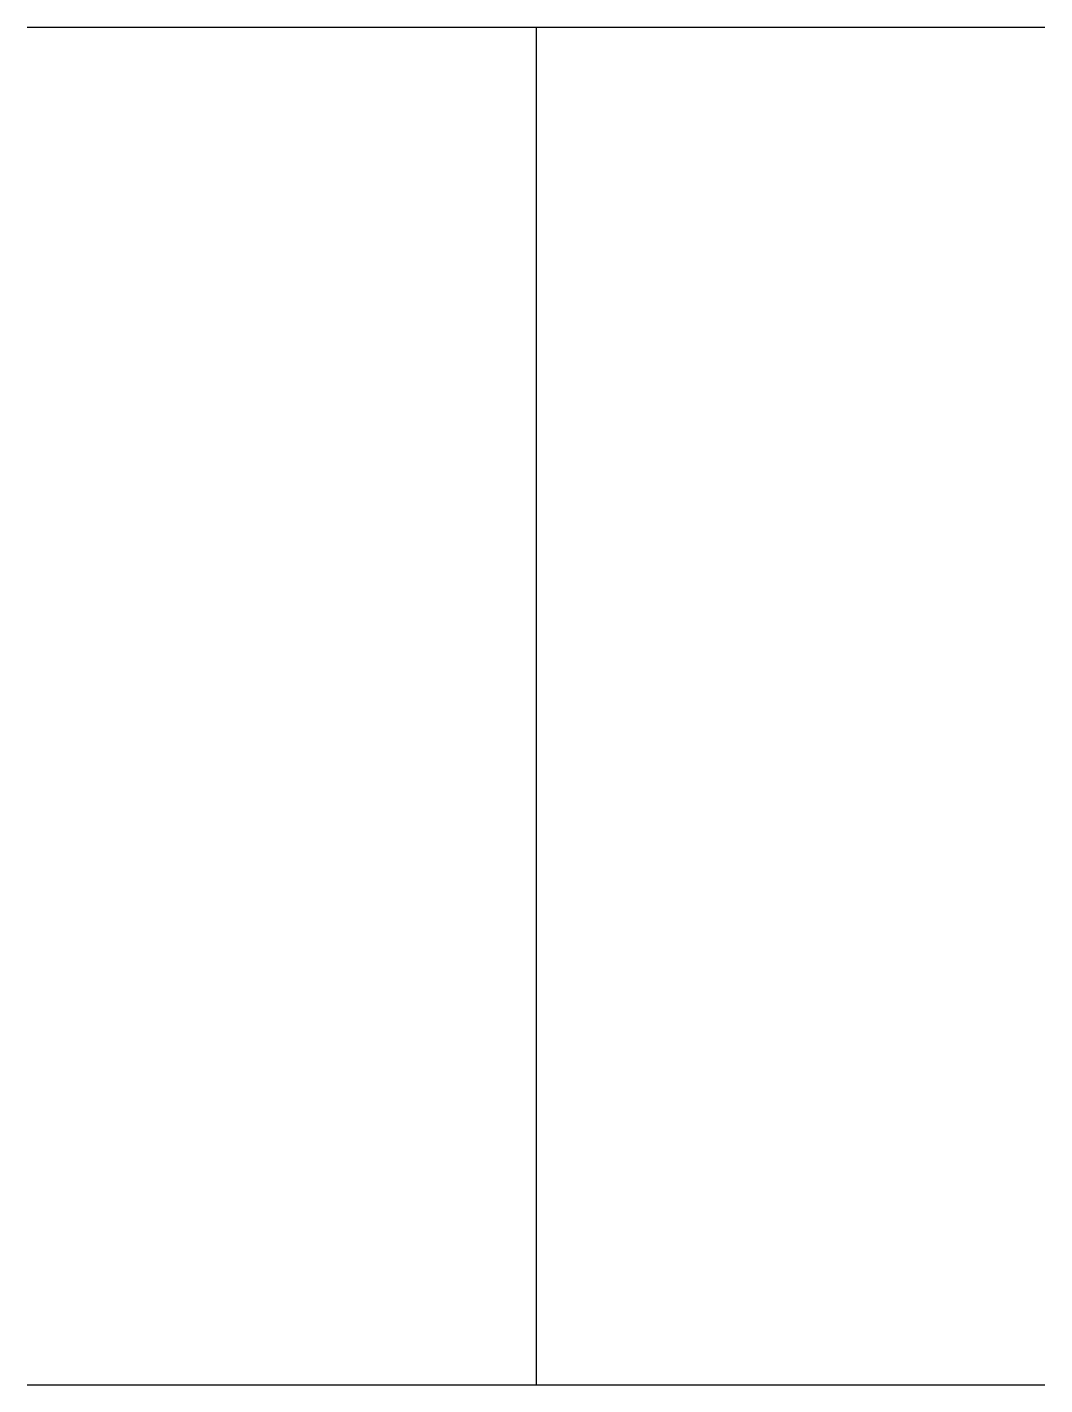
# Model space of a CAD drawing. Header units: millimetres. Extents: x -75 to 75, y -100 to 100.
import ezdxf

# ---------------------------------------------------------------- set-up
doc = ezdxf.new("R2010")
doc.units = ezdxf.units.MM

msp = doc.modelspace()

# ---------------------------------------------------------------- linework, layer by layer
at = {"color": 0, "linetype": 'ByBlock', "lineweight": -2}
for p, q in [((-75, 100), (75, 100)), ((0, 100), (0, -100)), ((-75, -100), (75, -100))]:
    msp.add_line(p, q, dxfattribs=at)

doc.saveas('drawing.dxf')
